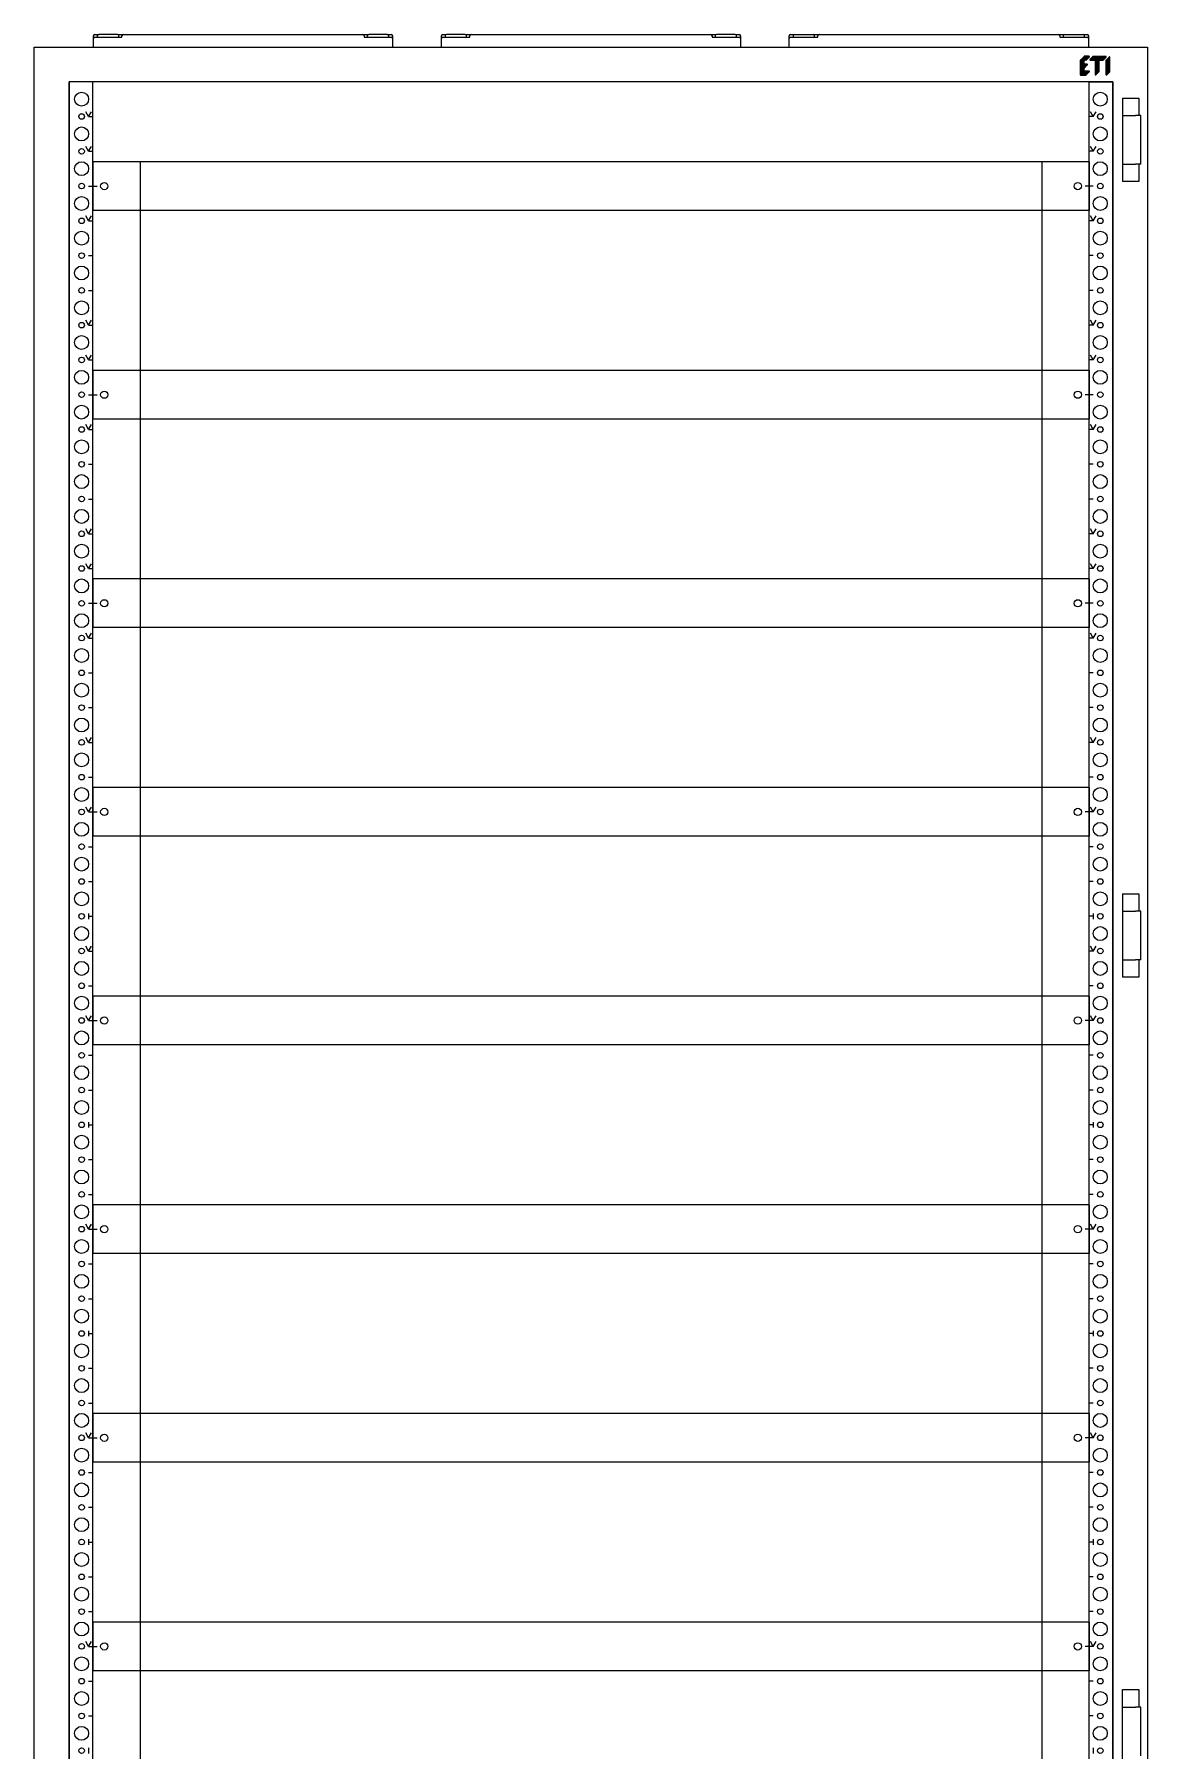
# Model space of a CAD drawing. Header units: millimetres. Extents: x 2151 to 5908, y -441 to 3322.
# Drawn here: x 2151 to 2951, y 1106 to 2340 of the extents above; entities that cross this region are included whole.
import ezdxf
from ezdxf.enums import TextEntityAlignment as Align

# ---------------------------------------------------------------- set-up
doc = ezdxf.new("R2010")
doc.units = ezdxf.units.MM
doc.layers.add('2DE_OBJ_Eti-Apparatus', color=7, linetype='Continuous', lineweight=25)
doc.layers.add('2DE_TXTMARK', color=7, linetype='Continuous', lineweight=9)
doc.styles.add('CP_ATTR', font='ARIAL.TTF')

# ---------------------------------------------------------------- blocks, each defined once
blk = doc.blocks.new('*U6')
at = {"color": 214, "linetype": 'Continuous', "extrusion": (0, 0, -1)}
for points in [[(0.91, 6.07), (0.9, 3.05), (0.89, 6.14)], [(0.9, 3.05), (0.91, 6.07), (0.91, 3.09)], [(0.89, 6.14), (0.9, 3.05), (0.88, 3.01)], [(0.89, 6.14), (0.88, 3.01), (0.84, 6.18)], [(0.84, 6.18), (0.88, 3.01), (0.17, 2.3)], [(0.84, 6.18), (0.17, 2.3), (0.77, 6.19)], [(0.77, 6.19), (0.17, 2.3), (0.71, 6.16)], [(0.74, 7), (0.71, 6.87), (0.69, 7.05)], [(0.71, 6.87), (0.74, 7), (0.74, 6.93)], [(0.69, 7.05), (0.71, 6.87), (0, 6.16)], [(0.71, 6.16), (0.17, 2.3), (0, 5.45)], [(0.69, 7.05), (0, 6.16), (0.63, 7.07)], [(0.63, 7.07), (0, 6.16), (-2.75, 7.07)], [(0, 5.45), (0.17, 2.3), (0.11, 2.27)], [(0, 5.45), (0.11, 2.27), (0.04, 2.27)], [(0, 5.45), (0.04, 2.27), (-0.01, 2.32)], [(-2.75, 7.07), (0, 6.16), (-0.04, 6.13)], [(0, 5.45), (-0.01, 2.32), (-0.03, 5.41)], [(-0.03, 5.41), (-0.01, 2.32), (-0.03, 2.38)], [(-0.03, 5.41), (-0.03, 2.38), (-0.03, 5.36)], [(-0.05, 3.46), (-0.03, 4.58), (-0.03, 3.4)], [(-0.03, 4.58), (-0.05, 3.46), (-0.05, 4.52)], [(-2.75, 7.07), (-0.04, 6.13), (-0.08, 6.12)], [(-0.05, 4.52), (-0.05, 3.46), (-0.09, 3.5)], [(-0.05, 4.52), (-0.09, 3.5), (-0.09, 4.48)], [(-2.75, 7.07), (-0.08, 6.12), (-3.46, 6.12)], [(-0.09, 4.48), (-0.09, 3.5), (-0.15, 3.52)], [(-0.09, 4.48), (-0.15, 3.52), (-0.15, 4.47)], [(-0.15, 4.47), (-0.15, 3.52), (-3.46, 3.52)], [(-0.15, 4.47), (-3.46, 3.52), (-2.75, 4.47)], [(-2.75, 7.07), (-3.46, 6.12), (-2.79, 7.06)], [(-2.75, 4.47), (-3.46, 3.52), (-2.79, 4.46)], [(-2.79, 7.06), (-3.46, 6.12), (-2.83, 7.04)], [(-2.79, 4.46), (-3.46, 3.52), (-2.83, 4.43)], [(-2.83, 7.04), (-3.46, 6.12), (-3.54, 6.33)], [(-2.83, 4.43), (-3.46, 3.52), (-3.54, 3.72)], [(-3.54, 6.33), (-3.46, 6.12), (-3.52, 6.14)], [(-3.54, 6.33), (-3.52, 6.14), (-3.57, 6.2)], [(-3.54, 6.33), (-3.57, 6.2), (-3.57, 6.26)], [(0.91, 2.05), (0.9, 0.92), (0.89, 2.11)], [(0.9, 0.92), (0.91, 2.05), (0.91, 0.96)], [(0.89, 2.11), (0.9, 0.92), (0.88, 0.88)], [(0.89, 2.11), (0.88, 0.88), (0.84, 2.16)], [(0.84, 2.16), (0.88, 0.88), (0, 0)], [(0.84, 2.16), (0, 0), (0.77, 2.16)], [(0.77, 2.16), (0, 0), (0.71, 2.13)], [(0.71, 2.13), (0, 0), (0, 1.42)], [(0, 1.42), (0, 0), (-0.04, -0.03)], [(0, 1.42), (-0.04, -0.03), (-0.03, 1.38)], [(-0.03, 1.38), (-0.04, -0.03), (-0.03, 1.03)], [(-0.03, 1.34), (-0.03, 1.38), (-0.03, 1.03)], [(-0.03, 1.03), (-0.04, -0.03), (-0.05, 0.97)], [(-0.05, 0.97), (-0.04, -0.03), (-0.08, -0.03)], [(-0.05, 0.97), (-0.08, -0.03), (-0.09, 0.93)], [(-0.09, 0.93), (-0.08, -0.03), (-3.47, -0.03)], [(-0.09, 0.93), (-3.47, -0.03), (-0.15, 0.91)], [(-0.15, 0.91), (-3.47, -0.03), (-0.86, 0.91)], [(-0.86, 0.91), (-3.47, -0.03), (-0.92, 0.93)], [(-0.92, 0.93), (-3.47, -0.03), (-0.97, 0.97)], [(-0.97, 0.97), (-3.47, -0.03), (-0.98, 1.03)], [(-0.98, 1.57), (-1.89, 0.95), (-1, 1.64)], [(-0.98, 1.03), (-1.89, 0.95), (-0.98, 1.57)], [(-0.98, 1.03), (-3.47, -0.03), (-1.93, 0.92)], [(-0.98, 1.03), (-1.93, 0.92), (-1.89, 0.95)], [(-1, 1.64), (-1.89, 0.95), (-1.06, 1.68)], [(-1.06, 1.68), (-1.89, 0.95), (-1.12, 1.69)], [(-1.12, 1.69), (-1.89, 0.95), (-1.18, 1.66)], [(-1.93, 0.92), (-3.47, -0.03), (-1.98, 0.91)], [(-1.98, 0.91), (-3.47, -0.03), (-2.52, 0.91)], [(-2.52, 0.91), (-3.47, -0.03), (-2.58, 0.93)], [(-2.58, 0.93), (-3.47, -0.03), (-2.62, 0.97)], [(-2.62, 0.97), (-3.47, -0.03), (-2.64, 1.03)], [(-2.64, 1.03), (-3.47, -0.03), (-2.66, 2.11)], [(-2.66, 2.11), (-2.64, 2.05), (-2.64, 1.03)], [(-2.66, 2.11), (-3.47, -0.03), (-2.71, 2.16)], [(-2.71, 2.16), (-3.47, -0.03), (-2.78, 2.16)], [(-2.78, 2.16), (-3.47, -0.03), (-2.84, 2.13)], [(-2.84, 2.13), (-3.47, -0.03), (-3.55, 1.42)], [(-3.54, 3.72), (-3.46, 3.52), (-3.52, 3.54)], [(-3.55, 1.42), (-3.47, -0.03), (-3.53, -0.02)], [(-3.54, 3.72), (-3.52, 3.54), (-3.57, 3.59)], [(-3.55, 1.42), (-3.53, -0.02), (-3.57, 0.02)], [(-3.54, 3.72), (-3.57, 3.59), (-3.57, 3.66)], [(-3.55, 1.42), (-3.57, 0.02), (-3.58, 1.38)], [(-3.58, 1.38), (-3.57, 0.02), (-3.59, 0.08)], [(-3.58, 1.38), (-3.59, 0.08), (-3.59, 1.34)]]:
    blk.add_solid(points, dxfattribs=at)
at = {"color": 214, "linetype": 'Continuous'}
for points in [[(0.03, 5.36), (0.03, 2.38), (0.03, 3.4)], [(0.03, 5.36), (0.03, 3.4), (0.03, 4.58)]]:
    blk.add_solid(points, dxfattribs=at)
blk = doc.blocks.new('2D_ETI_LOGO')
at = {"color": 214}
for p, q in [((-0.91, 3.09), (-0.91, 6.07)), ((0, 6.16), (-0.71, 6.87)), ((-0.71, 6.16), (0, 5.45)), ((2.75, 7.07), (-0.63, 7.07)), ((0.03, 4.58), (0.03, 5.36)), ((0.08, 6.12), (3.46, 6.12)), ((2.75, 4.47), (0.15, 4.47)), ((3.54, 6.33), (2.83, 7.04)), ((3.54, 3.72), (2.83, 4.43)), ((-0.91, 2.05), (-0.91, 0.96)), ((-0.88, 3.01), (-0.17, 2.3)), ((-0.88, 0.88), (0, 0)), ((-0.71, 2.13), (0, 1.42)), ((0.03, 2.38), (0.03, 3.4)), ((0.03, 1.34), (0.03, 1.03)), ((0.15, 3.52), (3.46, 3.52)), ((0.86, 0.91), (0.15, 0.91)), ((0.98, 1.57), (0.98, 1.03)), ((1.18, 1.66), (1.89, 0.95)), ((2.52, 0.91), (1.98, 0.91)), ((2.64, 2.05), (2.64, 1.03)), ((3.55, 1.42), (2.84, 2.13)), ((3.59, 0.08), (3.59, 1.34)), ((0.08, -0.03), (3.47, -0.03))]:
    blk.add_line(p, q, dxfattribs=at)
for centre, start, end in [((-0.79, 6.07), 45, 180), ((-0.63, 6.95), 90, 225), ((0.08, 6.24), 225, 270), ((0.08, 6.24), 225, 270), ((-0.08, 5.36), 0, 45), ((0.15, 4.58), 180, 270), ((2.75, 6.95), 45, 90), ((2.75, 4.35), 45, 90), ((3.46, 6.24), 270, 45), ((-0.79, 3.09), 180, 225), ((-0.79, 2.05), 45, 180), ((-0.79, 0.96), 180, 225), ((-0.08, 2.38), 225, 360), ((-0.08, 1.34), 0, 45), ((0.15, 3.4), 90, 180), ((0.15, 1.03), 180, 270), ((0.86, 1.03), 270, 360), ((1.1, 1.57), 45, 180), ((1.98, 1.03), 225, 270), ((2.52, 1.03), 270, 360), ((2.76, 2.05), 45, 180), ((3.46, 3.64), 270, 45), ((3.47, 0.08), 270, 360), ((3.47, 1.34), 0, 45), ((0.08, 0.08), 225, 270)]:
    blk.add_arc(centre, 0.118, start, end, dxfattribs=at)
blk.add_blockref('*U6', (0, 0), dxfattribs=at)
blk = doc.blocks.new('2de_eti_9_16096_5h8z5mm')
for p, q in [((0, 100), (0, 1950)), ((0, 1950), (800, 1950)), ((42.5, 1956), (42.5, 1958)), ((42.5, 1950), (42.5, 1956)), ((43.5, 1959), (45.9, 1959)), ((43.5, 1957), (47.5, 1957)), ((45.3, 1958.1), (45.3, 1957)), ((59.7, 1959.1), (46.3, 1959.1)), ((47.5, 1957), (63, 1957)), ((60.1, 1959), (64, 1959)), ((60.7, 1957), (60.7, 1958.1)), ((63, 1957), (63, 1958)), ((64, 1959), (68, 1959)), ((68, 1959), (232, 1959)), ((232, 1959), (236, 1959)), ((236, 1959), (239.9, 1959)), ((237, 1958), (237, 1957)), ((237, 1957), (252.5, 1957)), ((239.3, 1958.1), (239.3, 1957)), ((253.7, 1959.1), (240.3, 1959.1)), ((252.5, 1957), (256.5, 1957)), ((254.1, 1959), (256.5, 1959)), ((254.7, 1957), (254.7, 1958.1)), ((257.5, 1958), (257.5, 1956)), ((257.5, 1956), (257.5, 1950)), ((292.5, 1956), (292.5, 1958)), ((292.5, 1950), (292.5, 1956)), ((293.5, 1959), (295.9, 1959)), ((293.5, 1957), (297.5, 1957)), ((295.3, 1958.1), (295.3, 1957)), ((309.7, 1959.1), (296.3, 1959.1)), ((297.5, 1957), (313, 1957)), ((310.1, 1959), (314, 1959)), ((310.7, 1957), (310.7, 1958.1)), ((313, 1957), (313, 1958)), ((314, 1959), (318, 1959)), ((318, 1959), (482, 1959)), ((482, 1959), (486, 1959)), ((486, 1959), (489.9, 1959)), ((487, 1958), (487, 1957)), ((487, 1957), (502.5, 1957)), ((489.3, 1958.1), (489.3, 1957)), ((503.7, 1959.1), (490.3, 1959.1)), ((502.5, 1957), (506.5, 1957)), ((504.1, 1959), (506.5, 1959)), ((504.7, 1957), (504.7, 1958.1)), ((507.5, 1958), (507.5, 1956)), ((507.5, 1956), (507.5, 1950)), ((542.5, 1956), (542.5, 1958)), ((542.5, 1950), (542.5, 1956)), ((543.5, 1959), (545.9, 1959)), ((543.5, 1957), (547.5, 1957)), ((545.3, 1958.1), (545.3, 1957)), ((546.3, 1959.1), (559.7, 1959.1)), ((547.5, 1957), (563, 1957)), ((560.1, 1959), (564, 1959)), ((560.7, 1957), (560.7, 1958.1)), ((563, 1957), (563, 1958)), ((564, 1959), (568, 1959)), ((568, 1959), (732, 1959)), ((732, 1959), (736, 1959)), ((736, 1959), (739.9, 1959)), ((737, 1958), (737, 1957)), ((737, 1957), (752.5, 1957)), ((739.3, 1958.1), (739.3, 1957)), ((740.3, 1959.1), (753.7, 1959.1)), ((752.5, 1957), (756.5, 1957)), ((754.1, 1959), (756.5, 1959)), ((754.7, 1957), (754.7, 1958.1)), ((757.5, 1958), (757.5, 1956)), ((757.5, 1956), (757.5, 1950)), ((800, 1950), (800, 100)), ((775, 1925), (25, 1925)), ((782, 1913.3), (793.8, 1913.3)), ((793.8, 1913.3), (793.8, 1900.8)), ((782, 1900.9), (782.3, 1900.9)), ((782, 1900.8), (782.7, 1900.8)), ((782.3, 1900.9), (782.3, 1900.8)), ((782.7, 1900.8), (785.5, 1900.8)), ((785.5, 1900.8), (791.3, 1900.8)), ((795.2, 1900.8), (791.3, 1900.8)), ((795.2, 1865.8), (795.2, 1900.8)), ((782, 1865.8), (782.7, 1865.8)), ((782.3, 1865.8), (782, 1865.8)), ((782.3, 1865.8), (782.3, 1865.8)), ((782.7, 1865.8), (785.5, 1865.8)), ((785.5, 1865.8), (791.3, 1865.8)), ((795.2, 1865.8), (791.3, 1865.8)), ((793.8, 1865.8), (793.8, 1853.3)), ((793.8, 1853.3), (782, 1853.3)), ((782, 1341.1), (793.8, 1341.1)), ((793.8, 1341.1), (793.8, 1328.6)), ((782, 1328.6), (782.7, 1328.6)), ((782, 1328.6), (782.3, 1328.6)), ((782.3, 1328.6), (782.3, 1328.6)), ((782.7, 1328.6), (785.5, 1328.6)), ((785.5, 1328.6), (791.3, 1328.6)), ((795.2, 1328.6), (791.3, 1328.6)), ((795.2, 1293.6), (795.2, 1328.6)), ((782, 1293.6), (782.7, 1293.6)), ((782.3, 1293.6), (782, 1293.6)), ((782.3, 1293.6), (782.3, 1293.6)), ((782.7, 1293.6), (785.5, 1293.6)), ((785.5, 1293.6), (791.3, 1293.6)), ((795.2, 1293.6), (791.3, 1293.6)), ((793.8, 1293.6), (793.8, 1281.1)), ((793.8, 1281.1), (782, 1281.1)), ((782, 768.9), (793.8, 768.9)), ((793.8, 768.9), (793.8, 756.4)), ((782, 756.4), (782.7, 756.4)), ((782, 756.4), (782.3, 756.4)), ((782.3, 756.4), (782.3, 756.4)), ((782.7, 756.4), (785.5, 756.4)), ((785.5, 756.4), (791.3, 756.4)), ((795.2, 756.4), (791.3, 756.4)), ((795.2, 721.4), (795.2, 756.4))]:
    blk.add_line(p, q)
for points in [[(25, 1925), (25, 1775), (25, 1625), (25, 1475), (25, 1325), (25, 1175), (25, 1025), (25, 875), (25, 725), (25, 575), (25, 425), (25, 275), (25, 125)], [(775, 1925), (775, 1775), (775, 1625), (775, 1475), (775, 1325), (775, 1175), (775, 1025), (775, 875), (775, 725), (775, 575), (775, 425), (775, 275), (775, 125)], [(782, 1913.3), (782, 1853.3)], [(782, 1341.1), (782, 1281.1)], [(782, 708.9), (782, 768.9)]]:
    blk.add_lwpolyline(points)
for centre, start, end in [((43.5, 1958), 90, 180), ((43.5, 1956), 90, 180), ((46.3, 1958.1), 90, 180), ((59.7, 1958.1), 0, 90), ((64, 1958), 90, 180), ((236, 1958), 0, 90), ((240.3, 1958.1), 90, 180), ((253.7, 1958.1), 0, 90), ((256.5, 1958), 0, 90), ((256.5, 1956), 0, 90), ((293.5, 1958), 90, 180), ((293.5, 1956), 90, 180), ((296.3, 1958.1), 90, 180), ((309.7, 1958.1), 0, 90), ((314, 1958), 90, 180), ((486, 1958), 0, 90), ((490.3, 1958.1), 90, 180), ((503.7, 1958.1), 0, 90), ((506.5, 1958), 0, 90), ((506.5, 1956), 0, 90), ((543.5, 1958), 90, 180), ((543.5, 1956), 90, 180), ((546.3, 1958.1), 90, 180), ((559.7, 1958.1), 0, 90), ((564, 1958), 90, 180), ((736, 1958), 0, 90), ((740.3, 1958.1), 90, 180), ((753.7, 1958.1), 0, 90), ((756.5, 1958), 0, 90), ((756.5, 1956), 0, 90)]:
    blk.add_arc(centre, 1, start, end)
at = {"xscale": 3, "yscale": 3, "zscale": 3, "rotation": 270.028836}
blk.add_blockref('2D_ETI_LOGO', (751.7, 1940.6), dxfattribs=at)
at = {"style": 'CP_ATTR', "flags": 9}
for tag in ['EL-STATUS', 'FUNCTION', 'ARTICLE-2', 'ARTICLE-1', 'WEIGHT', 'IP', 'CURRENT', 'LINK', 'OTHER', 'CHARACTER', 'POWER', 'VOLTAGE', 'PRODUCER', 'ORDER-NO', 'PRODUCT-TYPE', 'ARTICLE', 'GROUP', 'NUMBER', 'NAME']:
    blk.add_attdef(tag, text='', height=0.00005, dxfattribs=at).set_placement((0, 0), align=Align.MIDDLE_LEFT)
at = {"layer": '2DE_TXTMARK', "style": 'CP_ATTR', "width": 0.8, "flags": 8}
blk.add_attdef('MARK1', text='', height=15, dxfattribs=at).set_placement((25, 1938.3), align=Align.MIDDLE_LEFT)
blk = doc.blocks.new('2de_eti_9_16208_fucv1wp')
at = {"linetype": 'Continuous'}
for p, q in [((-1099.5, 1800), (-1116.5, 1800)), ((-1116.5, 0), (-1116.5, 1800)), ((-1099.5, 0), (-1099.5, 1800)), ((-383.5, 1800), (-366.5, 1800)), ((-383.5, 0), (-383.5, 1800)), ((-366.5, 0), (-366.5, 1800)), ((-1102.5, 1775), (-1104.5, 1778.5)), ((-1102.5, 1775), (-1100.5, 1778.5)), ((-380.5, 1775), (-382.5, 1778.5)), ((-380.5, 1775), (-378.5, 1778.5)), ((-1102.5, 1775), (-1099.5, 1775)), ((-380.5, 1775), (-383.5, 1775)), ((-1102.5, 1750), (-1104.5, 1753.5)), ((-1102.5, 1750), (-1100.5, 1753.5)), ((-380.5, 1750), (-382.5, 1753.5)), ((-380.5, 1750), (-378.5, 1753.5)), ((-1102.5, 1750), (-1099.5, 1750)), ((-380.5, 1750), (-383.5, 1750)), ((-1102.5, 1725), (-1099.5, 1725)), ((-380.5, 1725), (-383.5, 1725)), ((-1102.5, 1700), (-1104.5, 1703.5)), ((-1102.5, 1700), (-1100.5, 1703.5)), ((-380.5, 1700), (-382.5, 1703.5)), ((-380.5, 1700), (-378.5, 1703.5)), ((-1102.5, 1700), (-1099.5, 1700)), ((-380.5, 1700), (-383.5, 1700)), ((-1102.5, 1675), (-1099.5, 1675)), ((-380.5, 1675), (-383.5, 1675)), ((-1102.5, 1650), (-1099.5, 1650)), ((-380.5, 1650), (-383.5, 1650)), ((-1102.5, 1625), (-1104.5, 1628.5)), ((-1102.5, 1625), (-1100.5, 1628.5)), ((-1102.5, 1625), (-1099.5, 1625)), ((-380.5, 1625), (-383.5, 1625)), ((-380.5, 1625), (-382.5, 1628.5)), ((-380.5, 1625), (-378.5, 1628.5)), ((-1102.5, 1600), (-1104.5, 1603.5)), ((-1102.5, 1600), (-1100.5, 1603.5)), ((-1102.5, 1600), (-1099.5, 1600)), ((-380.5, 1600), (-383.5, 1600)), ((-380.5, 1600), (-382.5, 1603.5)), ((-380.5, 1600), (-378.5, 1603.5)), ((-1102.5, 1575), (-1099.5, 1575)), ((-380.5, 1575), (-383.5, 1575)), ((-1102.5, 1550), (-1104.5, 1553.5)), ((-1102.5, 1550), (-1100.5, 1553.5)), ((-1102.5, 1550), (-1099.5, 1550)), ((-380.5, 1550), (-383.5, 1550)), ((-380.5, 1550), (-382.5, 1553.5)), ((-380.5, 1550), (-378.5, 1553.5)), ((-1102.5, 1525), (-1099.5, 1525)), ((-380.5, 1525), (-383.5, 1525)), ((-1102.5, 1500), (-1099.5, 1500)), ((-380.5, 1500), (-383.5, 1500)), ((-1102.5, 1475), (-1104.5, 1478.5)), ((-1102.5, 1475), (-1100.5, 1478.5)), ((-1102.5, 1475), (-1099.5, 1475)), ((-380.5, 1475), (-383.5, 1475)), ((-380.5, 1475), (-382.5, 1478.5)), ((-380.5, 1475), (-378.5, 1478.5)), ((-1102.5, 1450), (-1104.5, 1453.5)), ((-1102.5, 1450), (-1100.5, 1453.5)), ((-1102.5, 1450), (-1099.5, 1450)), ((-380.5, 1450), (-383.5, 1450)), ((-380.5, 1450), (-382.5, 1453.5)), ((-380.5, 1450), (-378.5, 1453.5)), ((-1102.5, 1425), (-1099.5, 1425)), ((-380.5, 1425), (-383.5, 1425)), ((-1102.5, 1400), (-1104.5, 1403.5)), ((-1102.5, 1400), (-1100.5, 1403.5)), ((-1102.5, 1400), (-1099.5, 1400)), ((-380.5, 1400), (-383.5, 1400)), ((-380.5, 1400), (-382.5, 1403.5)), ((-380.5, 1400), (-378.5, 1403.5)), ((-1102.5, 1375), (-1099.5, 1375)), ((-380.5, 1375), (-383.5, 1375)), ((-1102.5, 1350), (-1099.5, 1350)), ((-380.5, 1350), (-383.5, 1350)), ((-1102.5, 1325), (-1104.5, 1328.5)), ((-1102.5, 1325), (-1100.5, 1328.5)), ((-1102.5, 1325), (-1099.5, 1325)), ((-380.5, 1325), (-383.5, 1325)), ((-380.5, 1325), (-382.5, 1328.5)), ((-380.5, 1325), (-378.5, 1328.5)), ((-1102.5, 1300), (-1099.5, 1300)), ((-380.5, 1300), (-383.5, 1300)), ((-1102.5, 1275), (-1104.5, 1278.5)), ((-1102.5, 1275), (-1100.5, 1278.5)), ((-1102.5, 1275), (-1099.5, 1275)), ((-380.5, 1275), (-383.5, 1275)), ((-380.5, 1275), (-382.5, 1278.5)), ((-380.5, 1275), (-378.5, 1278.5)), ((-1102.5, 1250), (-1099.5, 1250)), ((-380.5, 1250), (-383.5, 1250)), ((-1102.5, 1225), (-1099.5, 1225)), ((-380.5, 1225), (-383.5, 1225)), ((-1102.5, 1202), (-1102.5, 1198)), ((-1102.5, 1200), (-1099.5, 1200)), ((-380.5, 1200), (-383.5, 1200)), ((-380.5, 1202), (-380.5, 1198)), ((-1102.5, 1175), (-1104.5, 1178.5)), ((-1102.5, 1175), (-1100.5, 1178.5)), ((-1102.5, 1175), (-1099.5, 1175)), ((-380.5, 1175), (-383.5, 1175)), ((-380.5, 1175), (-382.5, 1178.5)), ((-380.5, 1175), (-378.5, 1178.5)), ((-1102.5, 1150), (-1099.5, 1150)), ((-380.5, 1150), (-383.5, 1150)), ((-1102.5, 1125), (-1104.5, 1128.5)), ((-1102.5, 1125), (-1100.5, 1128.5)), ((-1102.5, 1125), (-1099.5, 1125)), ((-380.5, 1125), (-383.5, 1125)), ((-380.5, 1125), (-382.5, 1128.5)), ((-380.5, 1125), (-378.5, 1128.5)), ((-1102.5, 1100), (-1099.5, 1100)), ((-380.5, 1100), (-383.5, 1100)), ((-1102.5, 1075), (-1099.5, 1075)), ((-380.5, 1075), (-383.5, 1075)), ((-1102.5, 1052), (-1102.5, 1048)), ((-1102.5, 1050), (-1099.5, 1050)), ((-380.5, 1050), (-383.5, 1050)), ((-380.5, 1052), (-380.5, 1048)), ((-1102.5, 1025), (-1099.5, 1025)), ((-380.5, 1025), (-383.5, 1025)), ((-1102.5, 1000), (-1099.5, 1000)), ((-380.5, 1000), (-383.5, 1000)), ((-1102.5, 975), (-1104.5, 978.5)), ((-1102.5, 975), (-1100.5, 978.5)), ((-1102.5, 975), (-1099.5, 975)), ((-380.5, 975), (-383.5, 975)), ((-380.5, 975), (-382.5, 978.5)), ((-380.5, 975), (-378.5, 978.5)), ((-1102.5, 950), (-1099.5, 950)), ((-380.5, 950), (-383.5, 950)), ((-1102.5, 925), (-1099.5, 925)), ((-380.5, 925), (-383.5, 925)), ((-1102.5, 902), (-1102.5, 898)), ((-380.5, 902), (-380.5, 898)), ((-1102.5, 900), (-1099.5, 900)), ((-380.5, 900), (-383.5, 900)), ((-1102.5, 875), (-1099.5, 875)), ((-380.5, 875), (-383.5, 875)), ((-1102.5, 850), (-1099.5, 850)), ((-380.5, 850), (-383.5, 850)), ((-1102.5, 825), (-1104.5, 828.5)), ((-1102.5, 825), (-1100.5, 828.5)), ((-380.5, 825), (-382.5, 828.5)), ((-380.5, 825), (-378.5, 828.5)), ((-1102.5, 825), (-1099.5, 825)), ((-380.5, 825), (-383.5, 825)), ((-1102.5, 800), (-1099.5, 800)), ((-380.5, 800), (-383.5, 800)), ((-1102.5, 775), (-1099.5, 775)), ((-380.5, 775), (-383.5, 775)), ((-1102.5, 752), (-1102.5, 748)), ((-1102.5, 750), (-1099.5, 750)), ((-380.5, 750), (-383.5, 750)), ((-380.5, 752), (-380.5, 748)), ((-1102.5, 725), (-1099.5, 725)), ((-380.5, 725), (-383.5, 725)), ((-1102.5, 700), (-1099.5, 700)), ((-380.5, 700), (-383.5, 700)), ((-1102.5, 675), (-1104.5, 678.5)), ((-1102.5, 675), (-1100.5, 678.5)), ((-1102.5, 675), (-1099.5, 675)), ((-380.5, 675), (-383.5, 675)), ((-380.5, 675), (-382.5, 678.5)), ((-380.5, 675), (-378.5, 678.5)), ((-1102.5, 650), (-1099.5, 650)), ((-380.5, 650), (-383.5, 650)), ((-1102.5, 625), (-1099.5, 625)), ((-380.5, 625), (-383.5, 625)), ((-1102.5, 602), (-1102.5, 598)), ((-380.5, 602), (-380.5, 598))]:
    blk.add_line(p, q, dxfattribs=at)
for centre, radius in [((-1107.5, 1787.5), 5), ((-375.5, 1787.5), 5), ((-1107.5, 1762.5), 5), ((-1107.5, 1775), 2), ((-375.5, 1762.5), 5), ((-375.5, 1775), 2), ((-1107.5, 1737.5), 5), ((-1107.5, 1750), 2), ((-375.5, 1737.5), 5), ((-375.5, 1750), 2), ((-1107.5, 1712.5), 5), ((-1107.5, 1725), 2), ((-375.5, 1712.5), 5), ((-375.5, 1725), 2), ((-1107.5, 1687.5), 5), ((-1107.5, 1700), 2), ((-375.5, 1687.5), 5), ((-375.5, 1700), 2), ((-1107.5, 1662.5), 5), ((-1107.5, 1675), 2), ((-375.5, 1662.5), 5), ((-375.5, 1675), 2), ((-1107.5, 1637.5), 5), ((-1107.5, 1650), 2), ((-375.5, 1637.5), 5), ((-375.5, 1650), 2), ((-1107.5, 1612.5), 5), ((-1107.5, 1625), 2), ((-375.5, 1612.5), 5), ((-375.5, 1625), 2), ((-1107.5, 1587.5), 5), ((-1107.5, 1600), 2), ((-375.5, 1587.5), 5), ((-375.5, 1600), 2), ((-1107.5, 1562.5), 5), ((-1107.5, 1575), 2), ((-375.5, 1562.5), 5), ((-375.5, 1575), 2), ((-1107.5, 1550), 2), ((-375.5, 1550), 2), ((-1107.5, 1537.5), 5), ((-375.5, 1537.5), 5), ((-1107.5, 1525), 2), ((-375.5, 1525), 2), ((-1107.5, 1512.5), 5), ((-375.5, 1512.5), 5), ((-1107.5, 1500), 2), ((-375.5, 1500), 2), ((-1107.5, 1487.5), 5), ((-375.5, 1487.5), 5), ((-1107.5, 1475), 2), ((-375.5, 1475), 2), ((-1107.5, 1462.5), 5), ((-375.5, 1462.5), 5), ((-1107.5, 1450), 2), ((-375.5, 1450), 2), ((-1107.5, 1437.5), 5), ((-375.5, 1437.5), 5), ((-1107.5, 1425), 2), ((-375.5, 1425), 2), ((-1107.5, 1412.5), 5), ((-375.5, 1412.5), 5), ((-1107.5, 1400), 2), ((-375.5, 1400), 2), ((-1107.5, 1387.5), 5), ((-375.5, 1387.5), 5), ((-1107.5, 1375), 2), ((-375.5, 1375), 2), ((-1107.5, 1362.5), 5), ((-375.5, 1362.5), 5), ((-1107.5, 1350), 2), ((-375.5, 1350), 2), ((-1107.5, 1337.5), 5), ((-375.5, 1337.5), 5), ((-1107.5, 1325), 2), ((-375.5, 1325), 2), ((-1107.5, 1312.5), 5), ((-375.5, 1312.5), 5), ((-1107.5, 1300), 2), ((-375.5, 1300), 2), ((-1107.5, 1287.5), 5), ((-375.5, 1287.5), 5), ((-1107.5, 1275), 2), ((-375.5, 1275), 2), ((-1107.5, 1262.5), 5), ((-375.5, 1262.5), 5), ((-1107.5, 1250), 2), ((-375.5, 1250), 2), ((-1107.5, 1237.5), 5), ((-375.5, 1237.5), 5), ((-1107.5, 1225), 2), ((-375.5, 1225), 2), ((-1107.5, 1212.5), 5), ((-375.5, 1212.5), 5), ((-1107.5, 1200), 2), ((-375.5, 1200), 2), ((-1107.5, 1187.5), 5), ((-375.5, 1187.5), 5), ((-1107.5, 1175), 2), ((-375.5, 1175), 2), ((-1107.5, 1162.5), 5), ((-375.5, 1162.5), 5), ((-1107.5, 1150), 2), ((-375.5, 1150), 2), ((-1107.5, 1137.5), 5), ((-375.5, 1137.5), 5), ((-1107.5, 1125), 2), ((-375.5, 1125), 2), ((-1107.5, 1112.5), 5), ((-375.5, 1112.5), 5), ((-1107.5, 1100), 2), ((-375.5, 1100), 2), ((-1107.5, 1087.5), 5), ((-375.5, 1087.5), 5), ((-1107.5, 1075), 2), ((-375.5, 1075), 2), ((-1107.5, 1062.5), 5), ((-375.5, 1062.5), 5), ((-1107.5, 1050), 2), ((-375.5, 1050), 2), ((-1107.5, 1037.5), 5), ((-375.5, 1037.5), 5), ((-1107.5, 1025), 2), ((-375.5, 1025), 2), ((-1107.5, 1012.5), 5), ((-375.5, 1012.5), 5), ((-1107.5, 1000), 2), ((-375.5, 1000), 2), ((-1107.5, 987.5), 5), ((-375.5, 987.5), 5), ((-1107.5, 975), 2), ((-375.5, 975), 2), ((-1107.5, 962.5), 5), ((-375.5, 962.5), 5), ((-1107.5, 950), 2), ((-375.5, 950), 2), ((-1107.5, 937.5), 5), ((-375.5, 937.5), 5), ((-1107.5, 925), 2), ((-375.5, 925), 2), ((-1107.5, 912.5), 5), ((-375.5, 912.5), 5), ((-1107.5, 900), 2), ((-375.5, 900), 2), ((-1107.5, 887.5), 5), ((-375.5, 887.5), 5), ((-1107.5, 875), 2), ((-375.5, 875), 2), ((-1107.5, 862.5), 5), ((-375.5, 862.5), 5), ((-1107.5, 850), 2), ((-375.5, 850), 2), ((-1107.5, 837.5), 5), ((-375.5, 837.5), 5), ((-1107.5, 825), 2), ((-375.5, 825), 2), ((-1107.5, 812.5), 5), ((-375.5, 812.5), 5), ((-1107.5, 787.5), 5), ((-1107.5, 800), 2), ((-375.5, 787.5), 5), ((-375.5, 800), 2), ((-1107.5, 762.5), 5), ((-1107.5, 775), 2), ((-375.5, 762.5), 5), ((-375.5, 775), 2), ((-1107.5, 737.5), 5), ((-1107.5, 750), 2), ((-375.5, 737.5), 5), ((-375.5, 750), 2), ((-1107.5, 712.5), 5), ((-1107.5, 725), 2), ((-375.5, 712.5), 5), ((-375.5, 725), 2), ((-1107.5, 687.5), 5), ((-1107.5, 700), 2), ((-375.5, 687.5), 5), ((-375.5, 700), 2), ((-1107.5, 662.5), 5), ((-1107.5, 675), 2), ((-375.5, 662.5), 5), ((-375.5, 675), 2), ((-1107.5, 637.5), 5), ((-1107.5, 650), 2), ((-375.5, 637.5), 5), ((-375.5, 650), 2), ((-1107.5, 612.5), 5), ((-1107.5, 625), 2), ((-375.5, 612.5), 5), ((-375.5, 625), 2), ((-1107.5, 600), 2), ((-375.5, 600), 2)]:
    blk.add_circle(centre, radius, dxfattribs=at)
at = {"linetype": 'ByBlock', "style": 'CP_ATTR', "flags": 9}
for tag in ['EL-STATUS', 'FUNCTION', 'ARTICLE-2', 'ARTICLE-1', 'WEIGHT', 'IP', 'CURRENT', 'LINK', 'OTHER', 'CHARACTER', 'POWER', 'VOLTAGE', 'PRODUCER', 'ORDER-NO', 'PRODUCT-TYPE', 'ARTICLE', 'GROUP', 'NUMBER', 'NAME']:
    blk.add_attdef(tag, text='', height=0.00005, dxfattribs=at).set_placement((-1116.5, 0), align=Align.MIDDLE_LEFT)
blk = doc.blocks.new('2de_eti_9_4352_5ex0yz5')
at = {"linetype": 'Continuous'}
for p, q in [((716, 35), (0, 35)), ((0, 35), (0, 0)), ((716, 35), (716, 0)), ((0, 17.5), (3, 17.5)), ((716, 17.5), (713, 17.5)), ((716, 0), (0, 0))]:
    blk.add_line(p, q, dxfattribs=at)
for centre in [(8.2, 17.5), (707.8, 17.5)]:
    blk.add_circle(centre, 2.6, dxfattribs=at)
at = {"linetype": 'ByBlock', "style": 'CP_ATTR', "flags": 9}
for tag in ['EL-STATUS', 'FUNCTION', 'ARTICLE-2', 'ARTICLE-1', 'WEIGHT', 'IP', 'CURRENT', 'LINK', 'OTHER', 'CHARACTER', 'POWER', 'VOLTAGE', 'PRODUCER', 'ORDER-NO', 'PRODUCT-TYPE', 'ARTICLE', 'GROUP', 'NUMBER', 'NAME']:
    blk.add_attdef(tag, text='', height=0.00005, dxfattribs=at).set_placement((0, 5), align=Align.MIDDLE_LEFT)

msp = doc.modelspace()

# ---------------------------------------------------------------- linework, layer by layer
at = {"color": 1}
for points in [[(2226.9, 2248.4), (2226.9, -441)], [(2874.8, 2248.4), (2874.8, -441)]]:
    msp.add_lwpolyline(points, dxfattribs=at)

# ---------------------------------------------------------------- block references
at = {"layer": '2DE_OBJ_Eti-Apparatus'}
for name, p in [('2de_eti_9_16096_5h8z5mm', (2150.8, 380.9)), ('2de_eti_9_16208_fucv1wp', (3292.3, 505.9)), ('2de_eti_9_4352_5ex0yz5', (2192.9, 2213.4)), ('2de_eti_9_4352_5ex0yz5', (2192.9, 2063.4)), ('2de_eti_9_4352_5ex0yz5', (2192.9, 1913.4)), ('2de_eti_9_4352_5ex0yz5', (2192.9, 1763.4)), ('2de_eti_9_4352_5ex0yz5', (2192.9, 1613.4)), ('2de_eti_9_4352_5ex0yz5', (2192.9, 1463.4)), ('2de_eti_9_4352_5ex0yz5', (2192.9, 1313.4)), ('2de_eti_9_4352_5ex0yz5', (2192.9, 1163.4))]:
    msp.add_blockref(name, p, dxfattribs=at)

doc.saveas('drawing.dxf')
